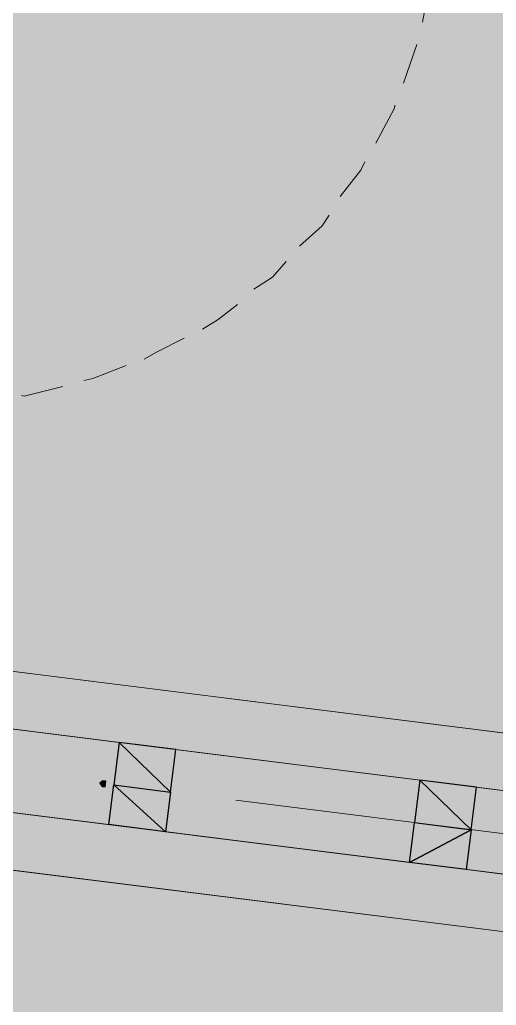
# Model space of a CAD drawing. Header units: metres. Extents: x -4 to 509425, y 7549 to 4732445.
# Drawn here: x 476017.852 to 476019.263, y 4719777.297 to 4719780.214 of the extents above; entities that cross this region are included whole.
import ezdxf

# ---------------------------------------------------------------- set-up
doc = ezdxf.new("R2010")
doc.units = ezdxf.units.M
doc.header["$LTSCALE"] = 0.01
doc.header["$MEASUREMENT"] = 0
doc.layers.get('0').update_dxf_attribs({"lineweight": 0})
for name, color, linetype in [('_SUBESTACIÓN', 1, 'Continuous'), ('NUDO GAROÑA', 211, 'Continuous'), ('SUBESTACION LA VID', 253, 'Continuous')]:
    doc.layers.add(name, color=color, linetype=linetype)

# ---------------------------------------------------------------- blocks, each defined once
blk = doc.blocks.new('A$Cfff6051d')
at = {"layer": 'SUBESTACION LA VID', "transparency": 33554687}
h = blk.add_hatch(color=256, dxfattribs=at)
h.dxf.hatch_style = 2
h.paths.add_polyline_path([(476018.1053, 4719777.9527), (476018.1064, 4719777.9611), (476018.098, 4719777.9621), (476018.0885, 4719777.9548), (476018.0959, 4719777.9453), (476018.1043, 4719777.9443)])
at = {"layer": 'SUBESTACION LA VID', "lineweight": 15}
for p, q in [((476018.9882, 4719780.0263), (476019.0281, 4719780.1407)), ((476019.8979, 4719778.0266), (476006.8857, 4719779.6579)), ((476019.7256, 4719777.8775), (476007.0075, 4719779.472)), ((476019.695, 4719777.6339), (476006.9769, 4719779.2284)), ((476019.8252, 4719777.447), (476006.8131, 4719779.0783)), ((476018.1158, 4719777.8319), (476018.1463, 4719778.0755)), ((476018.2838, 4719777.8108), (476018.3143, 4719778.0545)), ((476019.0062, 4719777.7203), (476019.0368, 4719777.9639)), ((476019.1742, 4719777.6992), (476019.2048, 4719777.9428)), ((476019.7518, 4719777.7463), (476018.4917, 4719777.9042))]:
    blk.add_line(p, q, dxfattribs=at)
at = {"layer": 'SUBESTACION LA VID', "lineweight": 0}
blk.add_line((476017.2254, 4719777.9435), (476018.1158, 4719777.8319), dxfattribs=at)
at = {"layer": 'SUBESTACION LA VID', "lineweight": 15}
for points in [[(476019.0449, 4719780.2069), (476019.0723, 4719780.357), (476018.9883, 4719780.3676)], [(476018.9062, 4719779.8488), (476018.9619, 4719779.9528), (476018.9629, 4719779.9612)], [(476018.8011, 4719779.6914), (476018.8621, 4719779.7691), (476018.8736, 4719779.7932)], [(476019.7467, 4719778.0455), (476017.3694, 4719778.3436), (476017.3757, 4719778.394), (476017.3505, 4719778.3971), (476017.3442, 4719778.3467), (476013.396, 4719778.8417), (476013.4023, 4719778.8921), (476013.3855, 4719778.8942), (476013.3792, 4719778.8438), (476009.431, 4719779.3388), (476009.4374, 4719779.3892), (476009.4122, 4719779.3924), (476009.4058, 4719779.342), (476007.0285, 4719779.64)], [(476016.0966, 4719778.3325), (476017.2559, 4719778.1872), (476017.2401, 4719778.0611), (476017.4081, 4719778.0401), (476017.4239, 4719778.1661), (476018.1463, 4719778.0755), (476018.1305, 4719777.9495), (476018.2985, 4719777.9284), (476018.3143, 4719778.0545), (476019.0368, 4719777.9639), (476019.021, 4719777.8379), (476019.189, 4719777.8168), (476019.2048, 4719777.9428), (476019.6584, 4719777.886)], [(476018.6803, 4719779.5444), (476018.7475, 4719779.6042), (476018.7685, 4719779.6357)], [(476018.5448, 4719779.4163), (476018.6005, 4719779.452), (476018.6404, 4719779.4982)], [(476018.3935, 4719779.2988), (476018.4398, 4719779.3271), (476018.4965, 4719779.3712)], [(476019.674, 4719777.4659), (476017.2967, 4719777.764), (476017.2904, 4719777.7135), (476017.2652, 4719777.7167), (476017.2715, 4719777.7671), (476013.3233, 4719778.2621), (476013.317, 4719778.2117), (476013.3002, 4719778.2138), (476013.3065, 4719778.2642), (476009.3584, 4719778.7592), (476009.3521, 4719778.7088), (476009.3269, 4719778.7119), (476009.3332, 4719778.7623), (476006.9559, 4719779.0604)], [(476016.0661, 4719778.0889), (476017.2254, 4719777.9435), (476017.2401, 4719778.0611), (476017.4081, 4719778.0401), (476017.3934, 4719777.9225), (476018.1158, 4719777.8319), (476018.1305, 4719777.9495), (476018.2985, 4719777.9284), (476018.2838, 4719777.8108), (476019.0062, 4719777.7203), (476019.021, 4719777.8379), (476019.189, 4719777.8168), (476019.1742, 4719777.6992), (476019.6278, 4719777.6423)], [(476018.2202, 4719779.2096), (476018.257, 4719779.2306), (476018.3389, 4719779.2715)], [(476018.0417, 4719779.1467), (476018.068, 4719779.1519), (476018.1667, 4719779.1907)], [(476017.8569, 4719779.1016), (476017.8653, 4719779.1005), (476017.9797, 4719779.1288)]]:
    blk.add_lwpolyline(points, dxfattribs=at)
at = {"layer": 'SUBESTACION LA VID', "lineweight": 0}
for points in [[(476018.1463, 4719778.0755), (476017.2559, 4719778.1872), (476014.6098, 4719778.5189)], [(476019.2048, 4719777.9428), (476018.1463, 4719778.0755), (476019.0368, 4719777.9639)], [(476019.1742, 4719777.6992), (476018.1158, 4719777.8319), (476019.0062, 4719777.7203)]]:
    blk.add_lwpolyline(points, dxfattribs=at)
at = {"layer": 'SUBESTACION LA VID'}
for points in [[(476018.1305, 4719777.9495), (476018.2985, 4719777.9284), (476018.1463, 4719778.0755)], [(476018.2985, 4719777.9284), (476018.3143, 4719778.0545), (476018.1463, 4719778.0755)], [(476018.1053, 4719777.9527), (476018.1064, 4719777.9611), (476018.098, 4719777.9621), (476018.0885, 4719777.9548), (476018.0959, 4719777.9453), (476018.1043, 4719777.9443)], [(476018.1158, 4719777.8319), (476018.1305, 4719777.9495), (476018.2838, 4719777.8108)], [(476018.2838, 4719777.8108), (476018.1305, 4719777.9495), (476018.2985, 4719777.9284)], [(476019.021, 4719777.8379), (476019.189, 4719777.8168), (476019.0368, 4719777.9639)], [(476019.189, 4719777.8168), (476019.2048, 4719777.9428), (476019.0368, 4719777.9639)], [(476019.0062, 4719777.7203), (476019.021, 4719777.8379), (476019.189, 4719777.8168)], [(476019.1742, 4719777.6992), (476019.0062, 4719777.7203), (476019.189, 4719777.8168)]]:
    blk.add_lwpolyline(points, close=True, dxfattribs=at)
at = {"layer": 'SUBESTACION LA VID', "lineweight": 0}
for points in [[(476018.1305, 4719777.9495), (476018.2985, 4719777.9284), (476018.1463, 4719778.0755)], [(476018.2985, 4719777.9284), (476018.3143, 4719778.0545), (476018.1463, 4719778.0755)], [(476018.1053, 4719777.9527), (476018.1064, 4719777.9611), (476018.098, 4719777.9621), (476018.0885, 4719777.9548), (476018.0959, 4719777.9453), (476018.1043, 4719777.9443)], [(476018.1158, 4719777.8319), (476018.1305, 4719777.9495), (476018.2838, 4719777.8108)], [(476018.2838, 4719777.8108), (476018.1305, 4719777.9495), (476018.2985, 4719777.9284)], [(476019.021, 4719777.8379), (476019.189, 4719777.8168), (476019.0368, 4719777.9639)], [(476019.189, 4719777.8168), (476019.2048, 4719777.9428), (476019.0368, 4719777.9639)], [(476019.0062, 4719777.7203), (476019.021, 4719777.8379), (476019.189, 4719777.8168)], [(476019.1742, 4719777.6992), (476019.0062, 4719777.7203), (476019.189, 4719777.8168)]]:
    blk.add_lwpolyline(points, close=True, dxfattribs=at)

msp = doc.modelspace()

# ---------------------------------------------------------------- hatches: boundary and pattern name
at = {"layer": '_SUBESTACIÓN', "transparency": 33554559}
h = msp.add_hatch(color=1, dxfattribs=at)
h.dxf.hatch_style = 1
h.paths.add_polyline_path([(475968.6399, 4719805.825), (476089.9386, 4719790.615), (476078.1686, 4719696.74), (475956.8686, 4719711.9502)])

# ---------------------------------------------------------------- linework, layer by layer
at = {"layer": 'NUDO GAROÑA', "color": 1, "const_width": 10}
msp.add_lwpolyline([(476020.09, 4719778), (476049.4926, 4719860.7903)], dxfattribs=at)

# ---------------------------------------------------------------- block references
at = {"linetype": 'Continuous'}
msp.add_blockref('A$Cfff6051d', (0, 0), dxfattribs=at)

doc.saveas('drawing.dxf')
